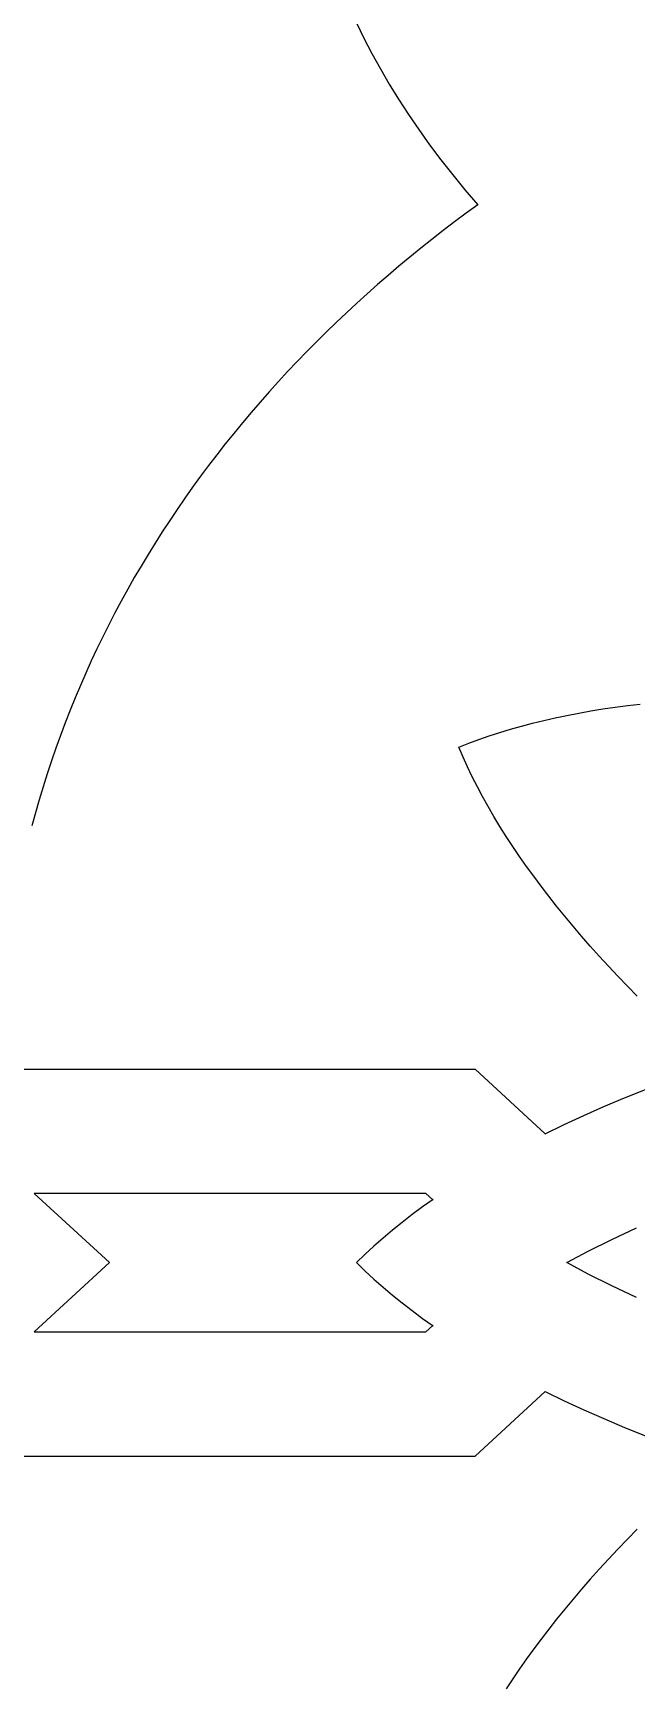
# Model space of a CAD drawing. Extents: x -5 to 96, y -47 to 131.
# Drawn here: x 16.37 to 26.8, y 34.92 to 63.44 of the extents above; entities that cross this region are included whole.
import ezdxf

# ---------------------------------------------------------------- set-up
doc = ezdxf.new("R2010")
doc.units = 0
doc.header["$MEASUREMENT"] = 0
doc.layers.add('LAYER_1', color=18, linetype='CONTINUOUS')

msp = doc.modelspace()

# ---------------------------------------------------------------- linework, layer by layer
at = {"layer": 'LAYER_1'}
for points in [[(21.964, 63.615), (22.095, 63.35), (22.233, 63.085), (22.38, 62.82), (22.534, 62.556), (22.696, 62.293), (22.867, 62.03), (23.045, 61.768), (23.232, 61.506), (23.427, 61.246), (23.631, 60.985), (23.843, 60.726), (24.064, 60.467), (23.863, 60.32), (23.664, 60.171), (23.467, 60.021), (23.273, 59.869), (23.08, 59.715), (22.89, 59.56), (22.701, 59.404), (22.515, 59.245), (22.331, 59.086), (22.149, 58.925), (21.97, 58.762), (21.792, 58.598), (21.617, 58.432), (21.444, 58.265), (21.274, 58.096), (21.105, 57.926), (20.939, 57.754), (20.775, 57.581), (20.614, 57.407), (20.455, 57.231), (20.298, 57.053), (20.143, 56.874), (19.991, 56.693), (19.842, 56.512), (19.694, 56.328), (19.55, 56.143), (19.407, 55.957), (19.267, 55.769), (19.13, 55.58), (18.995, 55.389), (18.863, 55.197), (18.733, 55.004), (18.605, 54.809), (18.48, 54.613), (18.358, 54.415), (18.238, 54.216), (18.121, 54.015), (18.007, 53.813), (17.895, 53.61), (17.786, 53.405), (17.679, 53.199), (17.575, 52.992), (17.474, 52.783), (17.376, 52.573), (17.28, 52.361), (17.187, 52.148), (17.097, 51.934), (17.009, 51.719), (16.924, 51.502), (16.842, 51.283), (16.763, 51.064), (16.687, 50.843), (16.613, 50.62), (16.543, 50.397), (16.475, 50.172), (16.41, 49.945), (16.348, 49.718)], [(21.964, 63.615), (22.095, 63.35), (22.233, 63.085), (22.38, 62.82), (22.534, 62.556), (22.696, 62.293), (22.867, 62.03), (23.045, 61.768), (23.232, 61.506), (23.427, 61.246), (23.631, 60.985), (23.843, 60.726), (24.064, 60.467), (23.863, 60.32), (23.664, 60.171), (23.467, 60.021), (23.273, 59.869), (23.08, 59.715), (22.89, 59.56), (22.701, 59.404), (22.515, 59.245), (22.331, 59.086), (22.149, 58.925), (21.97, 58.762), (21.792, 58.598), (21.617, 58.432), (21.444, 58.265), (21.274, 58.096), (21.105, 57.926), (20.939, 57.754), (20.775, 57.581), (20.614, 57.407), (20.455, 57.231), (20.298, 57.053), (20.143, 56.874), (19.991, 56.693), (19.842, 56.512), (19.694, 56.328), (19.55, 56.143), (19.407, 55.957), (19.267, 55.769), (19.13, 55.58), (18.995, 55.389), (18.863, 55.197), (18.733, 55.004), (18.605, 54.809), (18.48, 54.613), (18.358, 54.415), (18.238, 54.216), (18.121, 54.015), (18.007, 53.813), (17.895, 53.61), (17.786, 53.405), (17.679, 53.199), (17.575, 52.992), (17.474, 52.783), (17.376, 52.573), (17.28, 52.361), (17.187, 52.148), (17.097, 51.934), (17.009, 51.719), (16.924, 51.502), (16.842, 51.283), (16.763, 51.064), (16.687, 50.843), (16.613, 50.62), (16.543, 50.397), (16.475, 50.172), (16.41, 49.945), (16.348, 49.718)], [(26.824, 46.773), (26.654, 46.946), (26.489, 47.118), (26.327, 47.291), (26.168, 47.464), (26.013, 47.636), (25.862, 47.809), (25.714, 47.982), (25.57, 48.155), (25.43, 48.328), (25.294, 48.501), (25.161, 48.674), (25.033, 48.847), (24.908, 49.019), (24.787, 49.192), (24.671, 49.365), (24.558, 49.537), (24.45, 49.71), (24.345, 49.882), (24.245, 50.054), (24.15, 50.226), (24.058, 50.397), (23.971, 50.568), (23.888, 50.74), (23.81, 50.91), (23.736, 51.081), (23.908, 51.149), (24.084, 51.214), (24.264, 51.277), (24.446, 51.336), (24.632, 51.393), (24.821, 51.446), (25.013, 51.497), (25.209, 51.545), (25.407, 51.59), (25.608, 51.632), (25.813, 51.672), (26.02, 51.708), (26.23, 51.742), (26.443, 51.773), (26.658, 51.802), (26.877, 51.828)], [(26.824, 46.773), (26.654, 46.946), (26.489, 47.118), (26.327, 47.291), (26.168, 47.464), (26.013, 47.636), (25.862, 47.809), (25.714, 47.982), (25.57, 48.155), (25.43, 48.328), (25.294, 48.501), (25.161, 48.674), (25.033, 48.847), (24.908, 49.019), (24.787, 49.192), (24.671, 49.365), (24.558, 49.537), (24.45, 49.71), (24.345, 49.882), (24.245, 50.054), (24.15, 50.226), (24.058, 50.397), (23.971, 50.568), (23.888, 50.74), (23.81, 50.91), (23.736, 51.081), (23.908, 51.149), (24.084, 51.214), (24.264, 51.277), (24.446, 51.336), (24.632, 51.393), (24.821, 51.446), (25.013, 51.497), (25.209, 51.545), (25.407, 51.59), (25.608, 51.632), (25.813, 51.672), (26.02, 51.708), (26.23, 51.742), (26.443, 51.773), (26.658, 51.802), (26.877, 51.828)], [(14.555, 45.511), (24.019, 45.511), (25.233, 44.391), (25.563, 44.552), (25.902, 44.708), (26.249, 44.861), (26.604, 45.011), (26.966, 45.157)], [(14.555, 45.511), (24.019, 45.511), (25.233, 44.391), (25.563, 44.552), (25.902, 44.708), (26.249, 44.861), (26.604, 45.011), (26.966, 45.157)], [(23.287, 43.25), (23.169, 43.357), (16.39, 43.357), (17.692, 42.161), (16.39, 40.965), (23.169, 40.965), (23.287, 41.072)], [(23.294, 43.255), (23.111, 43.125), (22.932, 42.993), (22.758, 42.858), (22.589, 42.723), (22.426, 42.585), (22.267, 42.445), (22.113, 42.304), (21.965, 42.161), (22.113, 42.018), (22.267, 41.877), (22.426, 41.737), (22.589, 41.6), (22.758, 41.464), (22.932, 41.33), (23.111, 41.197), (23.294, 41.067)], [(26.814, 41.56), (26.384, 41.76), (25.974, 41.964), (25.606, 42.161), (25.974, 42.358), (26.384, 42.562), (26.814, 42.763)], [(26.814, 41.56), (26.384, 41.76), (25.974, 41.964), (25.606, 42.161), (25.974, 42.358), (26.384, 42.562), (26.814, 42.763)], [(14.555, 38.812), (24.019, 38.812), (25.233, 39.931), (25.563, 39.771), (25.902, 39.614), (26.249, 39.461), (26.604, 39.311), (26.966, 39.166)], [(14.555, 38.812), (24.019, 38.812), (25.233, 39.931), (25.563, 39.771), (25.902, 39.614), (26.249, 39.461), (26.604, 39.311), (26.966, 39.166)], [(26.824, 37.549), (26.654, 37.376), (26.489, 37.204), (26.327, 37.031), (26.168, 36.859), (26.013, 36.686), (25.862, 36.513), (25.714, 36.34), (25.57, 36.167), (25.43, 35.994), (25.294, 35.821), (25.161, 35.648), (25.033, 35.476), (24.908, 35.303), (24.787, 35.13), (24.671, 34.958), (24.558, 34.785)], [(26.824, 37.549), (26.654, 37.376), (26.489, 37.204), (26.327, 37.031), (26.168, 36.859), (26.013, 36.686), (25.862, 36.513), (25.714, 36.34), (25.57, 36.167), (25.43, 35.994), (25.294, 35.821), (25.161, 35.648), (25.033, 35.476), (24.908, 35.303), (24.787, 35.13), (24.671, 34.958), (24.558, 34.785)]]:
    msp.add_lwpolyline(points, dxfattribs=at)

doc.saveas('drawing.dxf')
